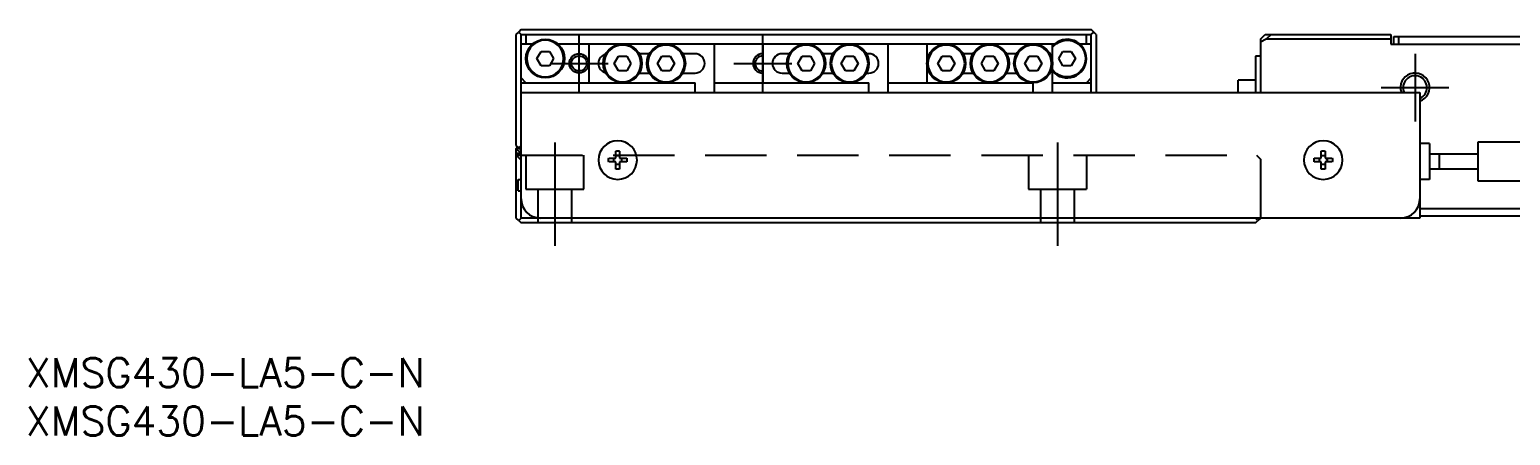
# Model space of a CAD drawing. Extents: x -1 to 601, y -8 to 178.
# Drawn here: x 0.4 to 153.6, y -8 to 34 of the extents above; entities that cross this region are included whole.
import ezdxf

# ---------------------------------------------------------------- set-up
doc = ezdxf.new("R2010")
doc.units = 0
doc.header["$LTSCALE"] = 0.5
doc.linetypes.add('CENTER', pattern=[50.8, 31.75, -6.35, 6.35, -6.35])
doc.linetypes.add('DASHED', pattern=[19.05, 12.7, -6.35])
for name, color, linetype in [('MSM_CENTER', 1, 'CENTER'), ('MSM_CONTINUOUS', 7, 'CONTINUOUS'), ('MSM_DASHED', 4, 'DASHED'), ('MSM_NARROW', 5, 'CONTINUOUS'), ('MSM_PART_NUMBER', 7, 'CONTINUOUS')]:
    doc.layers.add(name, color=color, linetype=linetype)
doc.styles.get("Standard").update_dxf_attribs({"font": 'txt.shx', "height": 1, "bigfont": 'bigfont.shx'})

# ---------------------------------------------------------------- blocks, each defined once
blk = doc.blocks.new('*U2')
at = {"layer": 'MSM_PART_NUMBER'}
blk.add_text('XMSG430-LA5-C-N', height=3, dxfattribs=at).set_placement((0, -3))
blk = doc.blocks.new('*U3')
at = {"layer": 'MSM_PART_NUMBER'}
blk.add_text('XMSG430-LA5-C-N', height=3, dxfattribs=at).set_placement((0, -8))

msp = doc.modelspace()

# ---------------------------------------------------------------- linework, layer by layer
at = {"layer": 'MSM_CENTER'}
for p, q in [((57.24, 27.5), (57.24, 33.5)), ((76.24, 27.5), (76.24, 33.5)), ((143.74, 31.5), (143.74, 24.5)), ((54.24, 30.5), (60.24, 30.5)), ((73.24, 30.5), (79.24, 30.5)), ((140.24, 28), (147.24, 28)), ((54.74, 22.31), (54.74, 11.63)), ((106.74, 22.31), (106.74, 11.63))]:
    msp.add_line(p, q, dxfattribs=at)
at = {"layer": 'MSM_CONTINUOUS'}
for p, q in [((50.74, 33.5), (50.99, 33.75)), ((51.24, 34), (50.99, 33.75)), ((50.99, 33.75), (51.24, 33.5)), ((51.24, 34), (110.24, 34)), ((110.74, 33.5), (110.24, 34)), ((110.24, 33.5), (110.49, 33.75)), ((50.74, 22), (50.74, 33.5)), ((51.24, 14.5), (51.24, 33.5)), ((51.24, 33.5), (110.24, 33.5)), ((52.42, 32.5), (51.24, 32.5)), ((51.74, 33.5), (51.74, 32.5)), ((106.42, 32.5), (55.06, 32.5)), ((58.24, 32.5), (58.24, 28.5)), ((71.24, 27.5), (71.24, 32.5)), ((76.24, 32.5), (76.24, 28.5)), ((89.24, 27.5), (89.24, 32.5)), ((93.24, 32.5), (93.24, 28.5)), ((106.24, 27.5), (106.24, 32.5)), ((110.24, 32.5), (109.06, 32.5)), ((109.74, 32.5), (109.74, 33.5)), ((110.24, 27.5), (110.24, 33.5)), ((110.74, 33.5), (110.74, 27.5)), ((127.74, 33), (128.24, 33.5)), ((127.74, 33), (127.74, 27.5)), ((128.35, 33), (127.74, 32.69)), ((128.24, 33.5), (141.24, 33.5)), ((128.85, 33.5), (128.35, 33)), ((141.24, 33), (128.35, 33)), ((141.24, 33.5), (141.24, 32.5)), ((141.24, 32.5), (156.74, 32.5)), ((141.54, 32.5), (141.54, 33.3)), ((141.54, 33.3), (156.74, 33.3)), ((142.04, 33.3), (142.04, 32.5)), ((52.87, 31), (53.31, 31.75)), ((53.31, 30.25), (52.87, 31)), ((53.31, 31.75), (54.17, 31.75)), ((54.17, 31.75), (54.61, 31)), ((54.61, 31), (54.17, 30.25)), ((60.87, 30.5), (61.31, 31.25)), ((61.31, 31.25), (62.17, 31.25)), ((62.17, 31.25), (62.61, 30.5)), ((64.51, 31.5), (63.47, 31.5)), ((65.37, 30.5), (65.81, 31.25)), ((65.81, 31.25), (66.67, 31.25)), ((66.67, 31.25), (67.11, 30.5)), ((69.24, 31.5), (67.97, 31.5)), ((79.01, 31.5), (78.24, 31.5)), ((79.87, 30.5), (80.31, 31.25)), ((80.31, 31.25), (81.17, 31.25)), ((81.17, 31.25), (81.61, 30.5)), ((83.51, 31.5), (82.47, 31.5)), ((84.37, 30.5), (84.81, 31.25)), ((84.81, 31.25), (85.67, 31.25)), ((85.67, 31.25), (86.11, 30.5)), ((87.24, 31.5), (86.97, 31.5)), ((94.37, 30.5), (94.81, 31.25)), ((94.81, 31.25), (95.67, 31.25)), ((95.67, 31.25), (96.11, 30.5)), ((98.01, 31.5), (96.97, 31.5)), ((98.87, 30.5), (99.31, 31.25)), ((99.31, 31.25), (100.17, 31.25)), ((100.17, 31.25), (100.61, 30.5)), ((102.51, 31.5), (101.47, 31.5)), ((103.37, 30.5), (103.81, 31.25)), ((103.81, 31.25), (104.67, 31.25)), ((104.67, 31.25), (105.11, 30.5)), ((106.87, 31), (107.31, 31.75)), ((107.31, 30.25), (106.87, 31)), ((107.31, 31.75), (108.17, 31.75)), ((108.17, 31.75), (108.61, 31)), ((108.61, 31), (108.17, 30.25)), ((127.24, 31.25), (127.24, 27.5)), ((127.74, 31.25), (127.24, 31.25)), ((54.17, 30.25), (53.31, 30.25)), ((61.31, 29.75), (60.87, 30.5)), ((62.17, 29.75), (61.31, 29.75)), ((62.61, 30.5), (62.17, 29.75)), ((63.47, 29.5), (64.51, 29.5)), ((65.81, 29.75), (65.37, 30.5)), ((66.67, 29.75), (65.81, 29.75)), ((67.11, 30.5), (66.67, 29.75)), ((67.97, 29.5), (69.24, 29.5)), ((78.24, 29.5), (79.01, 29.5)), ((80.31, 29.75), (79.87, 30.5)), ((81.17, 29.75), (80.31, 29.75)), ((81.61, 30.5), (81.17, 29.75)), ((82.47, 29.5), (83.51, 29.5)), ((84.81, 29.75), (84.37, 30.5)), ((85.67, 29.75), (84.81, 29.75)), ((86.11, 30.5), (85.67, 29.75)), ((86.97, 29.5), (87.24, 29.5)), ((94.81, 29.75), (94.37, 30.5)), ((95.67, 29.75), (94.81, 29.75)), ((96.11, 30.5), (95.67, 29.75)), ((96.97, 29.5), (98.01, 29.5)), ((99.31, 29.75), (98.87, 30.5)), ((100.17, 29.75), (99.31, 29.75)), ((100.61, 30.5), (100.17, 29.75)), ((101.47, 29.5), (102.51, 29.5)), ((103.81, 29.75), (103.37, 30.5)), ((104.67, 29.75), (103.81, 29.75)), ((105.11, 30.5), (104.67, 29.75)), ((108.17, 30.25), (107.31, 30.25)), ((51.74, 28.5), (51.24, 29)), ((51.24, 28.5), (69.24, 28.5)), ((69.24, 27.5), (69.24, 28.5)), ((71.24, 28.5), (87.24, 28.5)), ((87.24, 27.5), (87.24, 28.5)), ((89.24, 28.5), (104.24, 28.5)), ((104.24, 27.5), (104.24, 28.5)), ((106.24, 28.5), (110.24, 28.5)), ((110.24, 29), (109.74, 28.5)), ((125.44, 27.5), (125.44, 28.75)), ((127.24, 28.75), (125.44, 28.75)), ((51.24, 27.5), (144.24, 27.5)), ((144.24, 27.5), (144.24, 14.5)), ((50.99, 21.75), (50.74, 22)), ((50.74, 21.7), (50.84, 21.8)), ((50.74, 14.5), (50.74, 21.7)), ((50.84, 21.7), (50.84, 21.9)), ((51.24, 22), (50.99, 21.75)), ((51.24, 21.5), (50.99, 21.75)), ((145.24, 22.2), (144.24, 22.2)), ((145.24, 22.2), (145.24, 18.5)), ((159.05, 22.35), (150.24, 22.35)), ((150.24, 22.35), (150.24, 18.35)), ((50.74, 21.2), (51.24, 21.2)), ((50.74, 21), (51.24, 20.5)), ((50.74, 21), (51.24, 21)), ((51.14, 21.4), (51.24, 21.4)), ((60.31, 20.7), (61.04, 20.7)), ((61.04, 20.3), (60.31, 20.3)), ((61.04, 20.7), (61.04, 21.43)), ((61.04, 19.57), (61.04, 20.3)), ((61.44, 21.43), (61.44, 20.7)), ((61.44, 20.7), (62.17, 20.7)), ((61.44, 20.3), (61.44, 19.57)), ((62.17, 20.3), (61.44, 20.3)), ((133.31, 20.7), (134.04, 20.7)), ((134.04, 20.3), (133.31, 20.3)), ((134.04, 20.7), (134.04, 21.43)), ((134.04, 19.57), (134.04, 20.3)), ((134.44, 21.43), (134.44, 20.7)), ((134.44, 20.7), (135.17, 20.7)), ((134.44, 20.3), (134.44, 19.57)), ((135.17, 20.3), (134.44, 20.3)), ((150.24, 21.1), (145.24, 21.1)), ((146.24, 21.1), (146.24, 19.6)), ((50.94, 17.3), (50.94, 18.5)), ((50.94, 18.5), (51.24, 18.5)), ((145.24, 18.5), (144.24, 18.5)), ((145.24, 19.6), (150.24, 19.6)), ((50.94, 17.3), (51.24, 17.3)), ((150.24, 18.35), (159.05, 18.35)), ((144.24, 15.5), (156.74, 15.5)), ((50.99, 14.25), (50.74, 14.5)), ((51.24, 14.5), (50.99, 14.25)), ((50.99, 14.25), (51.24, 14)), ((144.24, 14.5), (51.24, 14.5)), ((127.24, 14), (51.24, 14)), ((127.49, 14.25), (127.24, 14.5)), ((127.24, 14), (127.49, 14.25)), ((127.74, 14.5), (127.49, 14.25)), ((156.54, 14.7), (144.24, 14.7))]:
    msp.add_line(p, q, dxfattribs=at)
for centre, radius in [((53.74, 31), 2), ((61.74, 30.5), 2), ((66.24, 30.5), 2), ((80.74, 30.5), 2), ((85.24, 30.5), 2), ((95.24, 30.5), 2), ((99.74, 30.5), 2), ((104.24, 30.5), 2), ((57.24, 30.5), 0.783)]:
    msp.add_circle(centre, radius, dxfattribs=at)
at = {"layer": 'MSM_CONTINUOUS', "extrusion": (0, 0, -1)}
for centre, radius in [((-53.74, 31), 1.9), ((-61.74, 30.5), 1.9), ((-66.24, 30.5), 1.9), ((-80.74, 30.5), 1.9), ((-85.24, 30.5), 1.9), ((-95.24, 30.5), 1.9), ((-99.74, 30.5), 1.9), ((-104.24, 30.5), 1.9), ((-61.24, 20.5), 2), ((-134.24, 20.5), 2)]:
    msp.add_circle(centre, radius, dxfattribs=at)
at = {"layer": 'MSM_CONTINUOUS'}
for centre, radius, start, end in [((107.74, 31), 2, 220.5416, 138.5903), ((60.24, 30.5), 1, 104.4775, 255.5225), ((69.24, 30.5), 1, 270, 90), ((76.24, 30.5), 0.783, 90, 270), ((78.24, 30.5), 1, 90, 270), ((87.24, 30.5), 1, 270, 90), ((143.74, 28), 1.23, 293.9958, 203.9958), ((51.14, 21.7), 0.3, 180, 270), ((61.24, 20.5), 0.435, 152.6335, 207.3665), ((61.24, 20.5), 0.435, 62.6335, 117.3665), ((61.24, 20.5), 0.435, 242.6335, 297.3665), ((61.24, 20.5), 0.435, 332.6335, 27.3665), ((134.24, 20.5), 0.435, 152.6335, 207.3665), ((134.24, 20.5), 0.435, 62.6335, 117.3665), ((134.24, 20.5), 0.435, 242.6335, 297.3665), ((134.24, 20.5), 0.435, 332.6335, 27.3665), ((53.24, 16.5), 2, 180, 270), ((142.24, 16.5), 2, 270, 0)]:
    msp.add_arc(centre, radius, start, end, dxfattribs=at)
at = {"layer": 'MSM_CONTINUOUS', "extrusion": (0, 0, -1)}
for centre, radius, start, end in [((-107.74, 31), 1.9, 37.8636, 322.1364), ((-61.24, 20.5), 0.95, 77.8468, 102.1532), ((-134.24, 20.5), 0.95, 77.8468, 102.1532), ((-61.24, 20.5), 0.95, 347.8468, 12.1532), ((-61.24, 20.5), 0.95, 167.8468, 192.1532), ((-134.24, 20.5), 0.95, 347.8468, 12.1532), ((-134.24, 20.5), 0.95, 167.8468, 192.1532), ((-61.24, 20.5), 0.95, 257.8468, 282.1532), ((-134.24, 20.5), 0.95, 257.8468, 282.1532)]:
    msp.add_arc(centre, radius, start, end, dxfattribs=at)
at = {"layer": 'MSM_DASHED'}
for p, q in [((51.24, 21), (127.34, 21)), ((51.74, 21), (51.74, 17.5)), ((57.74, 17.5), (57.74, 21)), ((103.74, 21), (103.74, 17.5)), ((109.74, 21), (109.74, 17.5)), ((127.34, 21), (127.74, 20.6)), ((127.74, 20.6), (127.74, 14.5)), ((51.74, 17.5), (57.74, 17.5)), ((52.99, 17.5), (52.99, 14)), ((56.49, 14), (56.49, 17.5)), ((103.74, 17.5), (109.74, 17.5)), ((104.99, 17.5), (104.99, 14)), ((108.49, 14), (108.49, 17.5))]:
    msp.add_line(p, q, dxfattribs=at)
at = {"layer": 'MSM_NARROW'}
msp.add_circle((57.24, 30.5), 1, dxfattribs=at)
for centre, radius, start, end in [((76.24, 30.5), 1, 90, 270), ((143.74, 28), 1.5, 289.4712, 199.4712)]:
    msp.add_arc(centre, radius, start, end, dxfattribs=at)

# ---------------------------------------------------------------- block references
at = {"layer": 'MSM_CONTINUOUS'}
for name in ['*U2', '*U3']:
    msp.add_blockref(name, (0, 0), dxfattribs=at)

doc.saveas('drawing.dxf')
